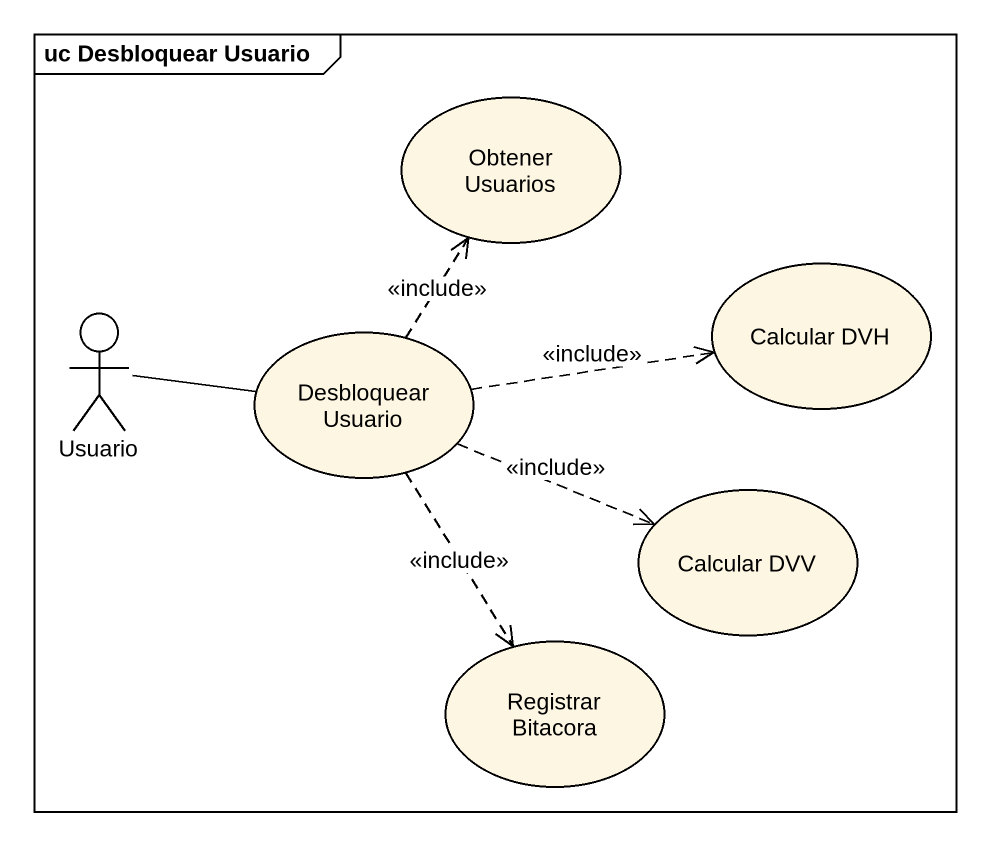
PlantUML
@startuml
mainframe uc Desbloquear Usuario
usecase "Obtener Usuarios" as Obtener_Usuarios
usecase "Calcular DVH" as Calcular_DVH
actor Usuario
usecase "Desbloquear Usuario" as Desbloquear_Usuario
usecase "Calcular DVV" as Calcular_DVV
usecase "Registrar Bitacora" as Registrar_Bitacora
Usuario -right- Desbloquear_Usuario
Desbloquear_Usuario .up.> Obtener_Usuarios : <<include>>
Desbloquear_Usuario .right.> Calcular_DVH : <<include>>
Desbloquear_Usuario .right.> Calcular_DVV : <<include>>
Desbloquear_Usuario ..> Registrar_Bitacora : <<include>>
@enduml
